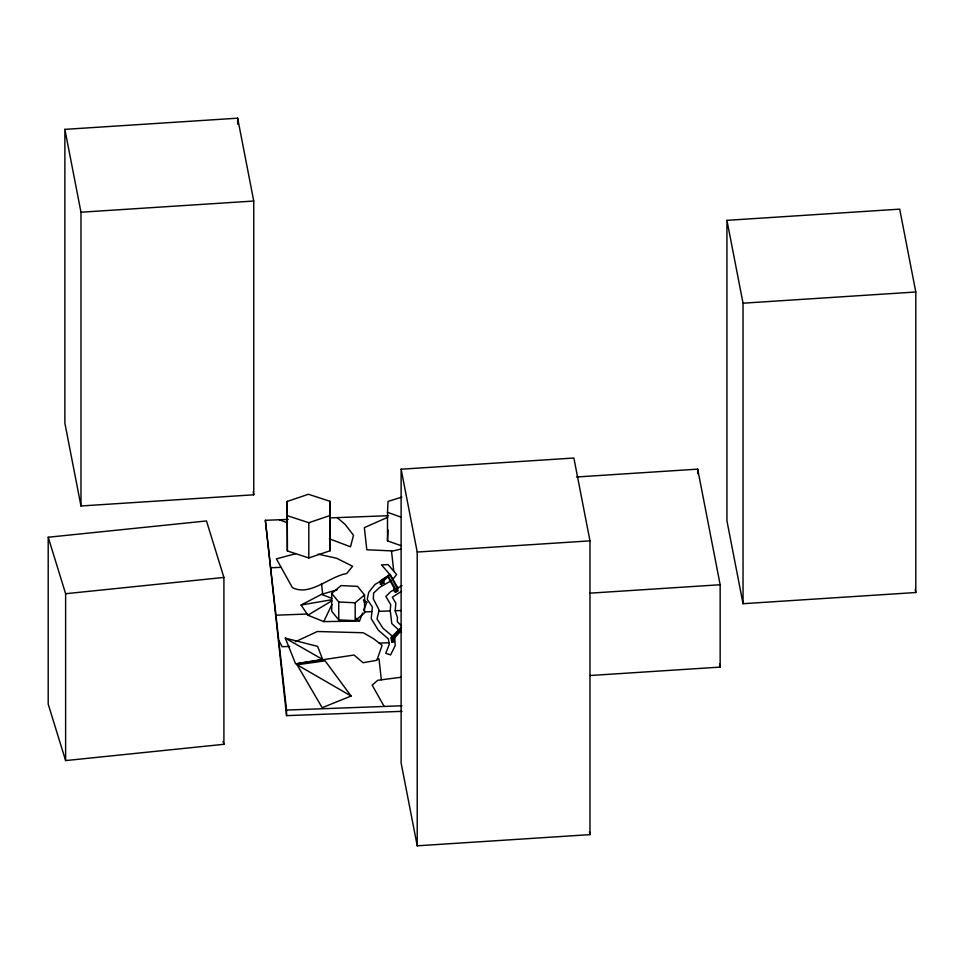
<?xml version="1.0" encoding="UTF-8"?>
<svg xmlns="http://www.w3.org/2000/svg" width="964" height="964" viewBox="0 0 964 964"><rect width="100%" height="100%" fill="white"/><g stroke="black" fill="none" stroke-linecap="round" stroke-linejoin="round"><path stroke-width="1.45" d="M400.904 545.624L387.504 540.864L387.504 512.318L388.034 501.413L401.88 497.099M387.504 540.864L388.034 529.959M337.267 589.787L321.434 594.402L301.081 605.006L307.902 615.177L323.747 621.599L359.476 621.093L362.621 612.984M363.669 610.272L366.814 602.163L363.392 599.945M323.747 621.599L331.917 604.536M392.264 580.099L396.638 574.568L388.118 564.603L381.503 564.88L389.781 574.436L384.817 578.665L374.996 584.473L368.73 592.318L367.2 599.343L372.393 607.127L371.212 618.599L378.31 630.203L388.359 638.867L389.311 644.193L385.757 653.339L390.601 654.918L395.216 645.555L394.746 638.192L383.033 628.287L377.008 618.936L379.141 610.067L373.345 598.933L373.586 593.065L379.961 587.197L391.035 580.81M391.794 642.265L391.276 637.24L393.167 637.071L401.506 627.227L391.276 637.24L391.794 642.265L393.686 642.096L393.686 638.927L401.096 630.745M401 630.082L391.794 639.096L393.686 638.927M331.712 593.402L341.087 585.582L357.511 586.353L364.561 594.957L364.561 612.851L355.174 620.671L338.75 619.888L331.712 611.284L331.712 593.402L338.75 602.006L338.75 619.888M338.75 602.006L355.174 602.777L364.561 594.957M395.577 592.258L395.577 589.088L387.986 575.942L380.394 580.943L380.394 584.112L381.804 584.859L381.804 581.702L390.203 574.568L397.795 587.703L397.795 590.872L395.577 592.258L394.168 591.498L394.168 588.329L387.986 576.593M380.394 584.112L382.612 582.738L384.021 583.485L384.021 580.316L390.203 574.568L380.394 580.943L381.804 581.702M307.902 615.177L331.905 600.801M401.458 591.33L392.336 597.186L395.843 603.259L395.18 610.971L397.409 617.309L397.361 621.804L401.482 625.781M394.601 589.546L390.902 591.474L385.877 596.427L390.721 604.693L390.251 610.561L391.782 623.6L401.542 632.613M397.06 588.257L401.988 585.69M295.442 641.687L317.313 631.516L363.283 632.746L373.49 638.638L382.093 645.338L376.864 660.304L363.067 662.726L354.041 655.038L298.551 663.401M351.113 696.02L322.181 707.709L297.093 664.786L325.109 660.846L351.113 696.02L297.093 664.786M387.733 517.294L364.344 527.633L366.814 549.781L392.951 550.938L401.386 548.95M287.188 501.461L308.444 494.255L329.881 501.28L330.062 515.511L330.062 550.757L308.817 557.963L287.368 550.938L287.188 501.461L287.368 550.938M287.368 515.704L308.817 522.717L330.062 515.511M295.514 553.758L276.403 558.867L292.369 587.582C309.998 596.728 329.339 576.4 346.715 573.52L352.595 566.242L336.617 558.252L318.024 554.131M301.081 605.006L331.532 599.777M322.615 659.436L295.599 663.859L285.308 638.108L317.65 646.398L322.615 659.436L285.308 638.108M48.2 537.237L206.489 520.958L223.913 577.436L223.913 744.304L65.624 760.584L48.2 704.106L48.2 537.237L65.624 593.716L65.624 760.584M65.624 593.716L223.913 577.436M64.877 129.369L237.65 118.186L253.749 201.03L253.749 494.797L80.976 505.98L64.877 423.136L64.877 129.369L80.976 212.213L80.976 505.98M80.976 212.213L253.749 201.03M726.94 220.346L899.701 209.152L915.8 291.996L915.8 592.523L743.039 603.705L726.94 520.861L726.94 220.346L743.039 303.19L743.039 603.705M743.039 303.19L915.8 291.996M401.12 469.203L573.881 458.021L589.98 540.864L589.98 834.631L417.219 845.814L401.12 762.97L401.12 469.203L417.219 552.047L417.219 845.814M576.556 476.987L697.695 469.143L720.156 584.738L720.156 667.1L590.04 675.523M417.219 552.047L589.98 540.864M590.04 593.161L720.156 584.738M400.928 677.27L377.755 680.295L372.188 685.151L384.166 706.443M402.024 711.336L286.549 715.637L265.353 520.295L288.224 519.439M329.772 517.897L388.311 515.716M270.643 567.748L281.114 567.35M275.945 615.189L307.13 614.02M364.5 611.887L371.935 611.61M378.828 611.357L390.287 610.923M395.204 610.742L401.132 610.525M289.67 646.434L282.187 646.711L278.789 640.566M379.214 643.096L389.046 642.735M377.31 659.051L379.021 658.99L381.346 679.789M265.353 520.295L286.549 710.07L402.024 705.781M363.862 601.898L366.814 602.163M387.504 512.318L400.904 517.078M321.434 594.402L331.833 598.307M279.319 519.777L287.549 522.898M329.314 538.756L350.498 546.805L353.511 535.273L345.245 524.537L337.195 517.62M384.021 580.316L382.612 579.569L382.612 582.738M394.168 588.329L395.577 589.088L397.795 587.703L396.385 586.956L390.203 575.207M396.385 590.125L397.795 590.872M356.198 618.249L359.476 621.093M223.046 741.485L223.913 744.304M915.234 589.607L915.8 592.523M719.578 664.172L720.156 667.1M589.414 831.727L589.98 834.631M253.183 491.881L253.749 494.797M391.48 550.878L393.758 571.194M321.506 583.533L322.675 594.041M330.062 550.757L329.881 501.28M697.695 469.143L697.695 473.637M393.167 638.12L393.167 640.241M355.174 602.777L355.174 620.671M308.817 522.717L308.817 557.963M286.549 710.07L286.549 715.637M237.65 118.186L237.65 124.175"/></g></svg>
